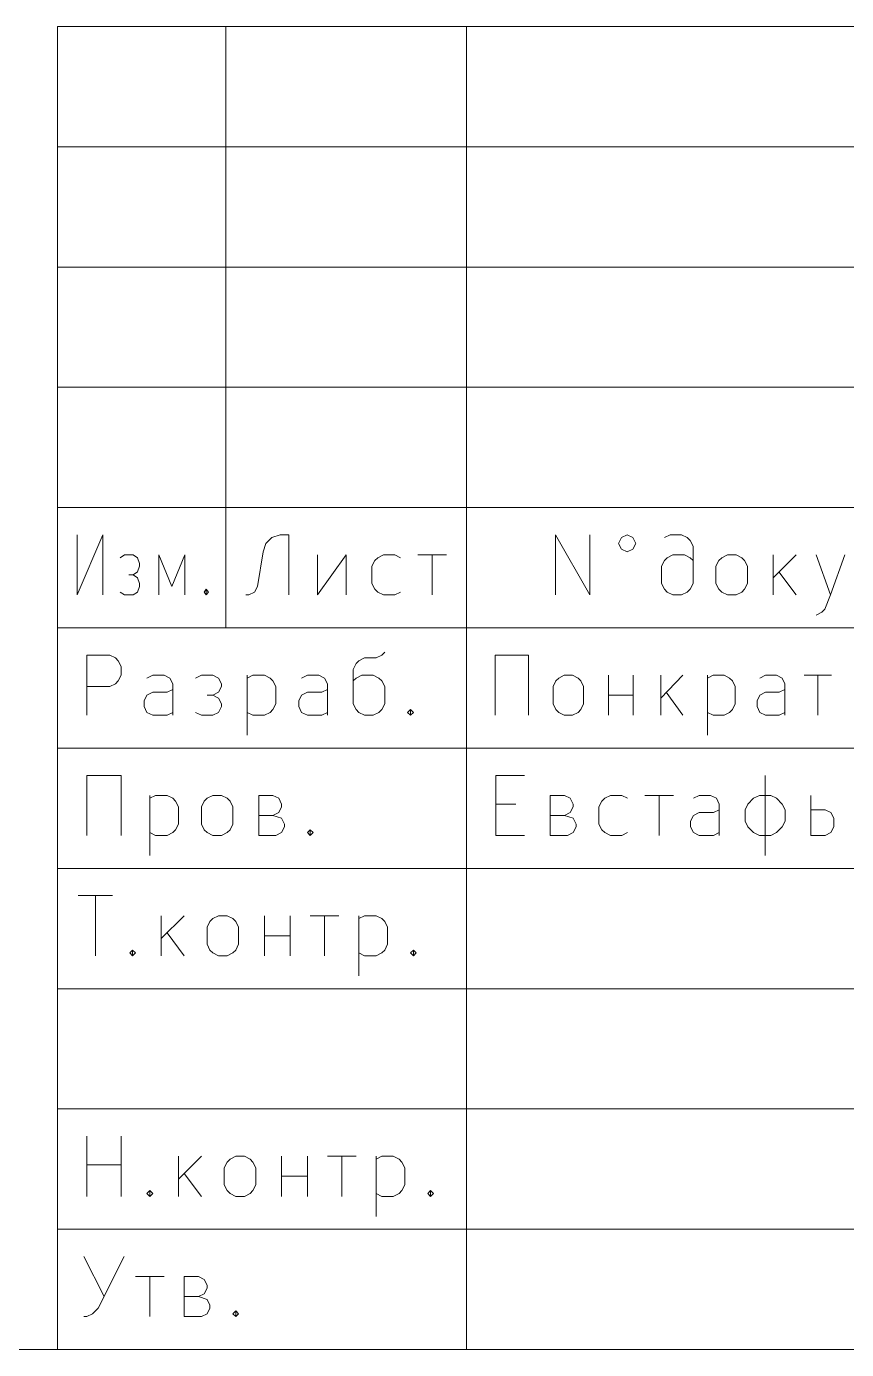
# Model space of a CAD drawing. Header units: millimetres. Extents: x -200 to 200, y -144 to 143.
# Drawn here: x 16.9 to 50.5, y -139.8 to -85.7 of the extents above; entities that cross this region are included whole.
import ezdxf

# ---------------------------------------------------------------- set-up
doc = ezdxf.new("R2010")
doc.units = ezdxf.units.MM
doc.header["$MEASUREMENT"] = 0
doc.layers.add('BLACK', color=7, linetype='Continuous')

msp = doc.modelspace()

# ---------------------------------------------------------------- linework, layer by layer
at = {"layer": 'BLACK', "lineweight": 9}
for points in [[(18.1724, -85.6918), (18.1724, -85.6918), (200.2692, -85.6918), (200.2692, -85.6918)], [(18.1724, -139.8277), (18.1724, -139.8277), (18.1724, -85.6918), (18.1724, -85.6918)], [(25.0626, -85.6918), (25.0626, -85.6918), (25.0626, -110.2984), (25.0626, -110.2984)], [(34.9056, -85.6918), (34.9056, -85.6918), (34.9056, -139.8277), (34.9056, -139.8277)], [(18.1724, -90.6133), (18.1724, -90.6133), (82.1517, -90.6133), (82.1517, -90.6133)], [(18.1724, -95.535), (18.1724, -95.535), (82.1517, -95.535), (82.1517, -95.535)], [(18.1724, -100.4565), (18.1724, -100.4565), (82.1517, -100.4565), (82.1517, -100.4565)], [(18.1724, -105.3781), (18.1724, -105.3781), (82.1517, -105.3781), (82.1517, -105.3781)], [(18.9743, -106.4906), (18.9743, -106.4906), (18.9743, -108.9509), (18.9743, -108.9509)], [(18.9743, -108.9509), (18.9743, -108.9509), (20.0317, -106.4906), (20.0317, -106.4906)], [(20.0317, -106.4906), (20.0317, -106.4906), (20.0317, -108.9509), (20.0317, -108.9509)], [(26.9372, -106.6081), (26.9372, -106.6081), (26.7029, -106.8431), (26.7029, -106.8431)], [(27.289, -106.4906), (27.289, -106.4906), (26.9372, -106.6081), (26.9372, -106.6081)], [(27.6405, -106.4906), (27.6405, -106.4906), (27.289, -106.4906), (27.289, -106.4906)], [(27.6405, -108.9509), (27.6405, -108.9509), (27.6405, -106.4906), (27.6405, -106.4906)], [(38.5499, -108.9509), (38.5499, -108.9509), (38.5499, -106.4906), (38.5499, -106.4906)], [(38.5499, -106.4906), (38.5499, -106.4906), (39.9561, -108.9509), (39.9561, -108.9509)], [(39.9561, -108.9509), (39.9561, -108.9509), (39.9561, -106.4906), (39.9561, -106.4906)], [(41.245, -106.6081), (41.245, -106.6081), (41.1277, -106.8431), (41.1277, -106.8431)], [(41.4793, -106.4906), (41.4793, -106.4906), (41.245, -106.6081), (41.245, -106.6081)], [(41.7136, -106.6081), (41.7136, -106.6081), (41.4793, -106.4906), (41.4793, -106.4906)], [(41.8316, -106.8431), (41.8316, -106.8431), (41.7136, -106.6081), (41.7136, -106.6081)], [(43.2366, -106.4906), (43.2366, -106.4906), (43.0016, -106.6081), (43.0016, -106.6081)], [(43.7067, -106.4906), (43.7067, -106.4906), (43.2366, -106.4906), (43.2366, -106.4906)], [(43.9392, -106.6081), (43.9392, -106.6081), (43.7067, -106.4906), (43.7067, -106.4906)], [(44.0567, -106.7256), (44.0567, -106.7256), (43.9392, -106.6081), (43.9392, -106.6081)], [(26.7029, -106.8431), (26.7029, -106.8431), (26.5856, -107.1932), (26.5856, -107.1932)], [(41.1277, -106.8431), (41.1277, -106.8431), (41.245, -107.0781), (41.245, -107.0781)], [(41.245, -107.0781), (41.245, -107.0781), (41.4793, -107.1932), (41.4793, -107.1932)], [(41.4793, -107.1932), (41.4793, -107.1932), (41.7136, -107.0781), (41.7136, -107.0781)], [(41.7136, -107.0781), (41.7136, -107.0781), (41.8316, -106.8431), (41.8316, -106.8431)], [(44.1742, -106.9606), (44.1742, -106.9606), (44.0567, -106.7256), (44.0567, -106.7256)], [(44.1742, -108.4833), (44.1742, -108.4833), (44.1742, -106.9606), (44.1742, -106.9606)], [(20.7362, -107.4282), (20.7362, -107.4282), (20.9125, -107.3107), (20.9125, -107.3107)], [(20.9125, -107.3107), (20.9125, -107.3107), (21.265, -107.3107), (21.265, -107.3107)], [(21.265, -107.3107), (21.265, -107.3107), (21.4411, -107.4282), (21.4411, -107.4282)], [(21.4411, -107.4282), (21.4411, -107.4282), (21.5292, -107.6632), (21.5292, -107.6632)], [(21.5292, -107.6632), (21.5292, -107.6632), (21.5292, -107.7807), (21.5292, -107.7807)], [(22.322, -108.9509), (22.322, -108.9509), (22.322, -107.3107), (22.322, -107.3107)], [(22.322, -107.3107), (22.322, -107.3107), (22.8507, -108.6008), (22.8507, -108.6008)], [(22.8507, -108.6008), (22.8507, -108.6008), (23.3793, -107.3107), (23.3793, -107.3107)], [(23.3793, -107.3107), (23.3793, -107.3107), (23.3793, -108.9509), (23.3793, -108.9509)], [(26.5856, -107.1932), (26.5856, -107.1932), (26.3514, -108.6008), (26.3514, -108.6008)], [(28.8122, -107.3107), (28.8122, -107.3107), (28.8122, -108.9509), (28.8122, -108.9509)], [(28.8122, -108.9509), (28.8122, -108.9509), (29.9841, -107.3107), (29.9841, -107.3107)], [(29.9841, -107.3107), (29.9841, -107.3107), (29.9841, -108.9509), (29.9841, -108.9509)], [(31.0386, -107.7807), (31.0386, -107.7807), (31.1557, -107.5457), (31.1557, -107.5457)], [(31.1557, -107.5457), (31.1557, -107.5457), (31.2729, -107.4282), (31.2729, -107.4282)], [(31.2729, -107.4282), (31.2729, -107.4282), (31.5075, -107.3107), (31.5075, -107.3107)], [(31.5075, -107.3107), (31.5075, -107.3107), (31.976, -107.3107), (31.976, -107.3107)], [(31.976, -107.3107), (31.976, -107.3107), (32.2105, -107.4282), (32.2105, -107.4282)], [(32.9134, -107.3107), (32.9134, -107.3107), (34.0853, -107.3107), (34.0853, -107.3107)], [(33.4993, -107.3107), (33.4993, -107.3107), (33.4993, -108.9509), (33.4993, -108.9509)], [(43.0016, -107.5457), (43.0016, -107.5457), (42.8866, -107.7807), (42.8866, -107.7807)], [(43.1191, -107.4282), (43.1191, -107.4282), (43.0016, -107.5457), (43.0016, -107.5457)], [(43.3541, -107.3107), (43.3541, -107.3107), (43.1191, -107.4282), (43.1191, -107.4282)], [(43.8217, -107.3107), (43.8217, -107.3107), (43.3541, -107.3107), (43.3541, -107.3107)], [(44.0567, -107.4282), (44.0567, -107.4282), (43.8217, -107.3107), (43.8217, -107.3107)], [(44.1742, -107.5457), (44.1742, -107.5457), (44.0567, -107.4282), (44.0567, -107.4282)], [(45.1118, -107.7807), (45.1118, -107.7807), (45.2293, -107.5457), (45.2293, -107.5457)], [(45.2293, -107.5457), (45.2293, -107.5457), (45.3469, -107.4282), (45.3469, -107.4282)], [(45.3469, -107.4282), (45.3469, -107.4282), (45.5819, -107.3107), (45.5819, -107.3107)], [(45.5819, -107.3107), (45.5819, -107.3107), (45.9319, -107.3107), (45.9319, -107.3107)], [(45.9319, -107.3107), (45.9319, -107.3107), (46.1669, -107.4282), (46.1669, -107.4282)], [(46.1669, -107.4282), (46.1669, -107.4282), (46.2845, -107.5457), (46.2845, -107.5457)], [(46.2845, -107.5457), (46.2845, -107.5457), (46.402, -107.7807), (46.402, -107.7807)], [(47.4544, -107.3107), (47.4544, -107.3107), (47.4544, -108.9509), (47.4544, -108.9509)], [(48.392, -107.3107), (48.392, -107.3107), (47.4544, -108.2483), (47.4544, -108.2483)], [(49.2121, -107.3107), (49.2121, -107.3107), (49.7997, -108.9509), (49.7997, -108.9509)], [(50.3847, -107.3107), (50.3847, -107.3107), (49.7997, -108.9509), (49.7997, -108.9509)], [(21.0888, -108.1308), (21.0888, -108.1308), (21.265, -108.1308), (21.265, -108.1308)], [(21.4411, -108.0133), (21.4411, -108.0133), (21.265, -108.1308), (21.265, -108.1308)], [(21.265, -108.1308), (21.265, -108.1308), (21.4411, -108.2483), (21.4411, -108.2483)], [(21.5292, -107.7807), (21.5292, -107.7807), (21.4411, -108.0133), (21.4411, -108.0133)], [(21.4411, -108.2483), (21.4411, -108.2483), (21.5292, -108.4833), (21.5292, -108.4833)], [(31.0386, -108.4833), (31.0386, -108.4833), (31.0386, -107.7807), (31.0386, -107.7807)], [(42.8866, -107.7807), (42.8866, -107.7807), (42.8866, -108.4833), (42.8866, -108.4833)], [(45.1118, -108.4833), (45.1118, -108.4833), (45.1118, -107.7807), (45.1118, -107.7807)], [(46.402, -107.7807), (46.402, -107.7807), (46.402, -108.4833), (46.402, -108.4833)], [(47.6894, -108.0133), (47.6894, -108.0133), (48.392, -108.9509), (48.392, -108.9509)], [(21.5292, -108.6008), (21.5292, -108.6008), (21.4411, -108.8358), (21.4411, -108.8358)], [(21.5292, -108.4833), (21.5292, -108.4833), (21.5292, -108.6008), (21.5292, -108.6008)], [(24.1723, -108.8358), (24.1723, -108.8358), (24.2602, -108.7183), (24.2602, -108.7183)], [(24.2602, -108.7183), (24.2602, -108.7183), (24.3481, -108.8358), (24.3481, -108.8358)], [(24.2602, -108.7183), (24.2602, -108.7183), (24.2602, -108.9509), (24.2602, -108.9509)], [(26.3514, -108.6008), (26.3514, -108.6008), (26.234, -108.8358), (26.234, -108.8358)], [(31.1557, -108.7183), (31.1557, -108.7183), (31.0386, -108.4833), (31.0386, -108.4833)], [(31.2729, -108.8358), (31.2729, -108.8358), (31.1557, -108.7183), (31.1557, -108.7183)], [(42.8866, -108.4833), (42.8866, -108.4833), (43.0016, -108.7183), (43.0016, -108.7183)], [(43.0016, -108.7183), (43.0016, -108.7183), (43.1191, -108.8358), (43.1191, -108.8358)], [(43.9392, -108.8358), (43.9392, -108.8358), (44.0567, -108.7183), (44.0567, -108.7183)], [(44.0567, -108.7183), (44.0567, -108.7183), (44.1742, -108.4833), (44.1742, -108.4833)], [(45.2293, -108.7183), (45.2293, -108.7183), (45.1118, -108.4833), (45.1118, -108.4833)], [(45.3469, -108.8358), (45.3469, -108.8358), (45.2293, -108.7183), (45.2293, -108.7183)], [(46.2845, -108.7183), (46.2845, -108.7183), (46.1669, -108.8358), (46.1669, -108.8358)], [(46.402, -108.4833), (46.402, -108.4833), (46.2845, -108.7183), (46.2845, -108.7183)], [(20.9125, -108.9509), (20.9125, -108.9509), (20.7362, -108.8358), (20.7362, -108.8358)], [(21.265, -108.9509), (21.265, -108.9509), (20.9125, -108.9509), (20.9125, -108.9509)], [(21.4411, -108.8358), (21.4411, -108.8358), (21.265, -108.9509), (21.265, -108.9509)], [(24.2602, -108.9509), (24.2602, -108.9509), (24.1723, -108.8358), (24.1723, -108.8358)], [(24.3481, -108.8358), (24.3481, -108.8358), (24.2602, -108.9509), (24.2602, -108.9509)], [(25.9998, -108.9509), (25.9998, -108.9509), (25.8827, -108.9509), (25.8827, -108.9509)], [(26.234, -108.8358), (26.234, -108.8358), (25.9998, -108.9509), (25.9998, -108.9509)], [(31.5075, -108.9509), (31.5075, -108.9509), (31.2729, -108.8358), (31.2729, -108.8358)], [(31.976, -108.9509), (31.976, -108.9509), (31.5075, -108.9509), (31.5075, -108.9509)], [(32.2105, -108.8358), (32.2105, -108.8358), (31.976, -108.9509), (31.976, -108.9509)], [(43.1191, -108.8358), (43.1191, -108.8358), (43.3541, -108.9509), (43.3541, -108.9509)], [(43.3541, -108.9509), (43.3541, -108.9509), (43.7067, -108.9509), (43.7067, -108.9509)], [(43.7067, -108.9509), (43.7067, -108.9509), (43.9392, -108.8358), (43.9392, -108.8358)], [(45.5819, -108.9509), (45.5819, -108.9509), (45.3469, -108.8358), (45.3469, -108.8358)], [(45.9319, -108.9509), (45.9319, -108.9509), (45.5819, -108.9509), (45.5819, -108.9509)], [(46.1669, -108.8358), (46.1669, -108.8358), (45.9319, -108.9509), (45.9319, -108.9509)], [(49.7997, -108.9509), (49.7997, -108.9509), (49.5646, -109.5382), (49.5646, -109.5382)], [(49.4471, -109.6557), (49.4471, -109.6557), (49.2121, -109.7733), (49.2121, -109.7733)], [(49.5646, -109.5382), (49.5646, -109.5382), (49.4471, -109.6557), (49.4471, -109.6557)], [(18.1724, -110.2984), (18.1724, -110.2984), (82.1517, -110.2984), (82.1517, -110.2984)], [(19.3732, -113.8735), (19.3732, -113.8735), (19.3732, -111.4134), (19.3732, -111.4134)], [(19.3732, -111.4134), (19.3732, -111.4134), (20.3108, -111.4134), (20.3108, -111.4134)], [(20.3108, -111.4134), (20.3108, -111.4134), (20.5451, -111.531), (20.5451, -111.531)], [(31.443, -111.4134), (31.443, -111.4134), (31.2084, -111.531), (31.2084, -111.531)], [(31.56, -111.2959), (31.56, -111.2959), (31.443, -111.4134), (31.443, -111.4134)], [(36.0847, -113.8735), (36.0847, -113.8735), (36.0847, -111.4134), (36.0847, -111.4134)], [(36.0847, -111.4134), (36.0847, -111.4134), (37.438, -111.4134), (37.438, -111.4134)], [(37.438, -111.4134), (37.438, -111.4134), (37.438, -113.8735), (37.438, -113.8735)], [(20.5451, -111.531), (20.5451, -111.531), (20.6622, -111.646), (20.6622, -111.646)], [(20.6622, -111.646), (20.6622, -111.646), (20.7795, -111.881), (20.7795, -111.881)], [(20.7795, -111.881), (20.7795, -111.881), (20.7795, -112.2335), (20.7795, -112.2335)], [(30.3883, -111.7635), (30.3883, -111.7635), (30.2712, -111.9985), (30.2712, -111.9985)], [(30.2712, -111.9985), (30.2712, -111.9985), (30.2712, -113.4035), (30.2712, -113.4035)], [(30.5054, -111.646), (30.5054, -111.646), (30.3883, -111.7635), (30.3883, -111.7635)], [(30.7397, -111.531), (30.7397, -111.531), (30.5054, -111.646), (30.5054, -111.646)], [(31.2084, -111.531), (31.2084, -111.531), (30.7397, -111.531), (30.7397, -111.531)], [(20.5451, -112.5836), (20.5451, -112.5836), (20.3108, -112.7011), (20.3108, -112.7011)], [(20.6622, -112.4686), (20.6622, -112.4686), (20.5451, -112.5836), (20.5451, -112.5836)], [(20.7795, -112.2335), (20.7795, -112.2335), (20.6622, -112.4686), (20.6622, -112.4686)], [(22.0683, -112.2335), (22.0683, -112.2335), (21.8341, -112.351), (21.8341, -112.351)], [(22.537, -112.2335), (22.537, -112.2335), (22.0683, -112.2335), (22.0683, -112.2335)], [(22.7717, -112.351), (22.7717, -112.351), (22.537, -112.2335), (22.537, -112.2335)], [(22.8886, -112.5836), (22.8886, -112.5836), (22.7717, -112.351), (22.7717, -112.351)], [(22.8886, -113.8735), (22.8886, -113.8735), (22.8886, -112.5836), (22.8886, -112.5836)], [(23.8262, -112.351), (23.8262, -112.351), (24.0605, -112.2335), (24.0605, -112.2335)], [(24.0605, -112.2335), (24.0605, -112.2335), (24.5292, -112.2335), (24.5292, -112.2335)], [(24.5292, -112.2335), (24.5292, -112.2335), (24.7634, -112.351), (24.7634, -112.351)], [(24.7634, -112.351), (24.7634, -112.351), (24.8808, -112.5836), (24.8808, -112.5836)], [(24.8808, -112.5836), (24.8808, -112.5836), (24.8808, -112.7011), (24.8808, -112.7011)], [(25.9353, -112.2335), (25.9353, -112.2335), (25.9353, -114.6936), (25.9353, -114.6936)], [(25.9353, -112.351), (25.9353, -112.351), (26.1699, -112.2335), (26.1699, -112.2335)], [(26.1699, -112.2335), (26.1699, -112.2335), (26.6385, -112.2335), (26.6385, -112.2335)], [(26.6385, -112.2335), (26.6385, -112.2335), (26.8729, -112.351), (26.8729, -112.351)], [(26.8729, -112.351), (26.8729, -112.351), (26.9898, -112.4686), (26.9898, -112.4686)], [(26.9898, -112.4686), (26.9898, -112.4686), (27.1072, -112.7011), (27.1072, -112.7011)], [(28.3962, -112.2335), (28.3962, -112.2335), (28.1617, -112.351), (28.1617, -112.351)], [(28.8649, -112.2335), (28.8649, -112.2335), (28.3962, -112.2335), (28.3962, -112.2335)], [(29.0993, -112.351), (29.0993, -112.351), (28.8649, -112.2335), (28.8649, -112.2335)], [(29.2166, -112.5836), (29.2166, -112.5836), (29.0993, -112.351), (29.0993, -112.351)], [(29.2166, -113.8735), (29.2166, -113.8735), (29.2166, -112.5836), (29.2166, -112.5836)], [(30.3883, -112.351), (30.3883, -112.351), (30.2712, -112.4686), (30.2712, -112.4686)], [(30.6226, -112.2335), (30.6226, -112.2335), (30.3883, -112.351), (30.3883, -112.351)], [(31.0915, -112.2335), (31.0915, -112.2335), (30.6226, -112.2335), (30.6226, -112.2335)], [(31.3257, -112.351), (31.3257, -112.351), (31.0915, -112.2335), (31.0915, -112.2335)], [(31.443, -112.4686), (31.443, -112.4686), (31.3257, -112.351), (31.3257, -112.351)], [(31.56, -112.7011), (31.56, -112.7011), (31.443, -112.4686), (31.443, -112.4686)], [(38.4532, -112.7011), (38.4532, -112.7011), (38.5662, -112.4686), (38.5662, -112.4686)], [(38.5662, -112.4686), (38.5662, -112.4686), (38.6789, -112.351), (38.6789, -112.351)], [(38.6789, -112.351), (38.6789, -112.351), (38.9044, -112.2335), (38.9044, -112.2335)], [(38.9044, -112.2335), (38.9044, -112.2335), (39.2426, -112.2335), (39.2426, -112.2335)], [(39.2426, -112.2335), (39.2426, -112.2335), (39.4685, -112.351), (39.4685, -112.351)], [(39.4685, -112.351), (39.4685, -112.351), (39.581, -112.4686), (39.581, -112.4686)], [(39.581, -112.4686), (39.581, -112.4686), (39.6939, -112.7011), (39.6939, -112.7011)], [(40.709, -112.2335), (40.709, -112.2335), (40.709, -113.8735), (40.709, -113.8735)], [(41.7241, -112.2335), (41.7241, -112.2335), (41.7241, -113.8735), (41.7241, -113.8735)], [(42.8517, -112.2335), (42.8517, -112.2335), (42.8517, -113.8735), (42.8517, -113.8735)], [(43.7542, -112.2335), (43.7542, -112.2335), (42.8517, -113.1711), (42.8517, -113.1711)], [(44.7692, -112.2335), (44.7692, -112.2335), (44.7692, -114.6936), (44.7692, -114.6936)], [(44.7692, -112.351), (44.7692, -112.351), (44.9943, -112.2335), (44.9943, -112.2335)], [(44.9943, -112.2335), (44.9943, -112.2335), (45.4468, -112.2335), (45.4468, -112.2335)], [(45.4468, -112.2335), (45.4468, -112.2335), (45.6719, -112.351), (45.6719, -112.351)], [(45.6719, -112.351), (45.6719, -112.351), (45.7843, -112.4686), (45.7843, -112.4686)], [(45.7843, -112.4686), (45.7843, -112.4686), (45.8968, -112.7011), (45.8968, -112.7011)], [(47.137, -112.2335), (47.137, -112.2335), (46.9119, -112.351), (46.9119, -112.351)], [(47.5895, -112.2335), (47.5895, -112.2335), (47.137, -112.2335), (47.137, -112.2335)], [(47.8146, -112.351), (47.8146, -112.351), (47.5895, -112.2335), (47.5895, -112.2335)], [(47.9269, -112.5836), (47.9269, -112.5836), (47.8146, -112.351), (47.8146, -112.351)], [(47.9269, -113.8735), (47.9269, -113.8735), (47.9269, -112.5836), (47.9269, -112.5836)], [(48.7171, -112.2335), (48.7171, -112.2335), (49.8447, -112.2335), (49.8447, -112.2335)], [(49.2821, -112.2335), (49.2821, -112.2335), (49.2821, -113.8735), (49.2821, -113.8735)], [(20.3108, -112.7011), (20.3108, -112.7011), (19.3732, -112.7011), (19.3732, -112.7011)], [(21.7168, -113.2887), (21.7168, -113.2887), (21.8341, -113.0536), (21.8341, -113.0536)], [(21.8341, -113.0536), (21.8341, -113.0536), (22.0683, -112.9361), (22.0683, -112.9361)], [(22.0683, -112.9361), (22.0683, -112.9361), (22.6544, -112.9361), (22.6544, -112.9361)], [(22.6544, -112.9361), (22.6544, -112.9361), (22.8886, -112.8186), (22.8886, -112.8186)], [(24.2947, -113.0536), (24.2947, -113.0536), (24.5292, -113.0536), (24.5292, -113.0536)], [(24.7634, -112.9361), (24.7634, -112.9361), (24.5292, -113.0536), (24.5292, -113.0536)], [(24.5292, -113.0536), (24.5292, -113.0536), (24.7634, -113.1711), (24.7634, -113.1711)], [(24.8808, -112.7011), (24.8808, -112.7011), (24.7634, -112.9361), (24.7634, -112.9361)], [(27.1072, -112.7011), (27.1072, -112.7011), (27.1072, -113.4035), (27.1072, -113.4035)], [(28.0448, -113.2887), (28.0448, -113.2887), (28.1617, -113.0536), (28.1617, -113.0536)], [(28.1617, -113.0536), (28.1617, -113.0536), (28.3962, -112.9361), (28.3962, -112.9361)], [(28.3962, -112.9361), (28.3962, -112.9361), (28.982, -112.9361), (28.982, -112.9361)], [(28.982, -112.9361), (28.982, -112.9361), (29.2166, -112.8186), (29.2166, -112.8186)], [(31.56, -113.4035), (31.56, -113.4035), (31.56, -112.7011), (31.56, -112.7011)], [(38.4532, -113.4035), (38.4532, -113.4035), (38.4532, -112.7011), (38.4532, -112.7011)], [(39.6939, -112.7011), (39.6939, -112.7011), (39.6939, -113.4035), (39.6939, -113.4035)], [(40.709, -113.0536), (40.709, -113.0536), (41.7241, -113.0536), (41.7241, -113.0536)], [(43.0768, -112.9361), (43.0768, -112.9361), (43.7542, -113.8735), (43.7542, -113.8735)], [(45.8968, -112.7011), (45.8968, -112.7011), (45.8968, -113.4035), (45.8968, -113.4035)], [(46.7993, -113.2887), (46.7993, -113.2887), (46.9119, -113.0536), (46.9119, -113.0536)], [(46.9119, -113.0536), (46.9119, -113.0536), (47.137, -112.9361), (47.137, -112.9361)], [(47.137, -112.9361), (47.137, -112.9361), (47.702, -112.9361), (47.702, -112.9361)], [(47.702, -112.9361), (47.702, -112.9361), (47.9269, -112.8186), (47.9269, -112.8186)], [(21.7168, -113.521), (21.7168, -113.521), (21.7168, -113.2887), (21.7168, -113.2887)], [(21.8341, -113.756), (21.8341, -113.756), (21.7168, -113.521), (21.7168, -113.521)], [(24.7634, -113.1711), (24.7634, -113.1711), (24.8808, -113.4035), (24.8808, -113.4035)], [(24.8808, -113.521), (24.8808, -113.521), (24.7634, -113.756), (24.7634, -113.756)], [(24.8808, -113.4035), (24.8808, -113.4035), (24.8808, -113.521), (24.8808, -113.521)], [(26.9898, -113.6385), (26.9898, -113.6385), (26.8729, -113.756), (26.8729, -113.756)], [(27.1072, -113.4035), (27.1072, -113.4035), (26.9898, -113.6385), (26.9898, -113.6385)], [(28.0448, -113.521), (28.0448, -113.521), (28.0448, -113.2887), (28.0448, -113.2887)], [(28.1617, -113.756), (28.1617, -113.756), (28.0448, -113.521), (28.0448, -113.521)], [(30.2712, -113.4035), (30.2712, -113.4035), (30.3883, -113.6385), (30.3883, -113.6385)], [(30.3883, -113.6385), (30.3883, -113.6385), (30.5054, -113.756), (30.5054, -113.756)], [(31.3257, -113.756), (31.3257, -113.756), (31.443, -113.6385), (31.443, -113.6385)], [(31.443, -113.6385), (31.443, -113.6385), (31.56, -113.4035), (31.56, -113.4035)], [(32.4976, -113.756), (32.4976, -113.756), (32.6147, -113.6385), (32.6147, -113.6385)], [(32.6147, -113.6385), (32.6147, -113.6385), (32.7318, -113.756), (32.7318, -113.756)], [(32.6147, -113.6385), (32.6147, -113.6385), (32.6147, -113.8735), (32.6147, -113.8735)], [(38.5662, -113.6385), (38.5662, -113.6385), (38.4532, -113.4035), (38.4532, -113.4035)], [(38.6789, -113.756), (38.6789, -113.756), (38.5662, -113.6385), (38.5662, -113.6385)], [(39.581, -113.6385), (39.581, -113.6385), (39.4685, -113.756), (39.4685, -113.756)], [(39.6939, -113.4035), (39.6939, -113.4035), (39.581, -113.6385), (39.581, -113.6385)], [(45.7843, -113.6385), (45.7843, -113.6385), (45.6719, -113.756), (45.6719, -113.756)], [(45.8968, -113.4035), (45.8968, -113.4035), (45.7843, -113.6385), (45.7843, -113.6385)], [(46.7993, -113.521), (46.7993, -113.521), (46.7993, -113.2887), (46.7993, -113.2887)], [(46.9119, -113.756), (46.9119, -113.756), (46.7993, -113.521), (46.7993, -113.521)], [(22.0683, -113.8735), (22.0683, -113.8735), (21.8341, -113.756), (21.8341, -113.756)], [(22.6544, -113.8735), (22.6544, -113.8735), (22.0683, -113.8735), (22.0683, -113.8735)], [(22.8886, -113.756), (22.8886, -113.756), (22.6544, -113.8735), (22.6544, -113.8735)], [(24.0605, -113.8735), (24.0605, -113.8735), (23.8262, -113.756), (23.8262, -113.756)], [(24.5292, -113.8735), (24.5292, -113.8735), (24.0605, -113.8735), (24.0605, -113.8735)], [(24.7634, -113.756), (24.7634, -113.756), (24.5292, -113.8735), (24.5292, -113.8735)], [(26.1699, -113.8735), (26.1699, -113.8735), (25.9353, -113.756), (25.9353, -113.756)], [(26.6385, -113.8735), (26.6385, -113.8735), (26.1699, -113.8735), (26.1699, -113.8735)], [(26.8729, -113.756), (26.8729, -113.756), (26.6385, -113.8735), (26.6385, -113.8735)], [(28.3962, -113.8735), (28.3962, -113.8735), (28.1617, -113.756), (28.1617, -113.756)], [(28.982, -113.8735), (28.982, -113.8735), (28.3962, -113.8735), (28.3962, -113.8735)], [(29.2166, -113.756), (29.2166, -113.756), (28.982, -113.8735), (28.982, -113.8735)], [(30.5054, -113.756), (30.5054, -113.756), (30.7397, -113.8735), (30.7397, -113.8735)], [(30.7397, -113.8735), (30.7397, -113.8735), (31.0915, -113.8735), (31.0915, -113.8735)], [(31.0915, -113.8735), (31.0915, -113.8735), (31.3257, -113.756), (31.3257, -113.756)], [(32.6147, -113.8735), (32.6147, -113.8735), (32.4976, -113.756), (32.4976, -113.756)], [(32.7318, -113.756), (32.7318, -113.756), (32.6147, -113.8735), (32.6147, -113.8735)], [(38.9044, -113.8735), (38.9044, -113.8735), (38.6789, -113.756), (38.6789, -113.756)], [(39.2426, -113.8735), (39.2426, -113.8735), (38.9044, -113.8735), (38.9044, -113.8735)], [(39.4685, -113.756), (39.4685, -113.756), (39.2426, -113.8735), (39.2426, -113.8735)], [(44.9943, -113.8735), (44.9943, -113.8735), (44.7692, -113.756), (44.7692, -113.756)], [(45.4468, -113.8735), (45.4468, -113.8735), (44.9943, -113.8735), (44.9943, -113.8735)], [(45.6719, -113.756), (45.6719, -113.756), (45.4468, -113.8735), (45.4468, -113.8735)], [(47.137, -113.8735), (47.137, -113.8735), (46.9119, -113.756), (46.9119, -113.756)], [(47.702, -113.8735), (47.702, -113.8735), (47.137, -113.8735), (47.137, -113.8735)], [(47.9269, -113.756), (47.9269, -113.756), (47.702, -113.8735), (47.702, -113.8735)], [(18.1724, -115.2213), (18.1724, -115.2213), (82.1517, -115.2213), (82.1517, -115.2213)], [(19.3732, -118.7939), (19.3732, -118.7939), (19.3732, -116.3338), (19.3732, -116.3338)], [(19.3732, -116.3338), (19.3732, -116.3338), (20.7795, -116.3338), (20.7795, -116.3338)], [(20.7795, -116.3338), (20.7795, -116.3338), (20.7795, -118.7939), (20.7795, -118.7939)], [(36.1068, -118.7939), (36.1068, -118.7939), (36.1068, -116.3338), (36.1068, -116.3338)], [(36.1068, -116.3338), (36.1068, -116.3338), (37.2785, -116.3338), (37.2785, -116.3338)], [(47.1219, -116.3338), (47.1219, -116.3338), (47.1219, -119.6165), (47.1219, -119.6165)], [(21.951, -117.1539), (21.951, -117.1539), (21.951, -119.6165), (21.951, -119.6165)], [(21.951, -117.2712), (21.951, -117.2712), (22.1856, -117.1539), (22.1856, -117.1539)], [(22.1856, -117.1539), (22.1856, -117.1539), (22.6544, -117.1539), (22.6544, -117.1539)], [(22.6544, -117.1539), (22.6544, -117.1539), (22.8886, -117.2712), (22.8886, -117.2712)], [(22.8886, -117.2712), (22.8886, -117.2712), (23.0059, -117.3887), (23.0059, -117.3887)], [(23.0059, -117.3887), (23.0059, -117.3887), (23.1229, -117.6238), (23.1229, -117.6238)], [(24.0605, -117.6238), (24.0605, -117.6238), (24.1778, -117.3887), (24.1778, -117.3887)], [(24.1778, -117.3887), (24.1778, -117.3887), (24.2947, -117.2712), (24.2947, -117.2712)], [(24.2947, -117.2712), (24.2947, -117.2712), (24.5292, -117.1539), (24.5292, -117.1539)], [(24.5292, -117.1539), (24.5292, -117.1539), (24.8808, -117.1539), (24.8808, -117.1539)], [(24.8808, -117.1539), (24.8808, -117.1539), (25.115, -117.2712), (25.115, -117.2712)], [(25.115, -117.2712), (25.115, -117.2712), (25.2323, -117.3887), (25.2323, -117.3887)], [(25.2323, -117.3887), (25.2323, -117.3887), (25.3495, -117.6238), (25.3495, -117.6238)], [(26.4042, -118.7939), (26.4042, -118.7939), (26.4042, -117.1539), (26.4042, -117.1539)], [(26.4042, -117.1539), (26.4042, -117.1539), (26.9898, -117.1539), (26.9898, -117.1539)], [(26.9898, -117.1539), (26.9898, -117.1539), (27.2245, -117.2712), (27.2245, -117.2712)], [(27.2245, -117.2712), (27.2245, -117.2712), (27.3414, -117.5063), (27.3414, -117.5063)], [(38.333, -118.7939), (38.333, -118.7939), (38.333, -117.1539), (38.333, -117.1539)], [(38.333, -117.1539), (38.333, -117.1539), (38.9189, -117.1539), (38.9189, -117.1539)], [(38.9189, -117.1539), (38.9189, -117.1539), (39.1531, -117.2712), (39.1531, -117.2712)], [(39.1531, -117.2712), (39.1531, -117.2712), (39.2705, -117.5063), (39.2705, -117.5063)], [(40.325, -117.6238), (40.325, -117.6238), (40.4423, -117.3887), (40.4423, -117.3887)], [(40.4423, -117.3887), (40.4423, -117.3887), (40.5594, -117.2712), (40.5594, -117.2712)], [(40.5594, -117.2712), (40.5594, -117.2712), (40.7937, -117.1539), (40.7937, -117.1539)], [(40.7937, -117.1539), (40.7937, -117.1539), (41.2626, -117.1539), (41.2626, -117.1539)], [(41.2626, -117.1539), (41.2626, -117.1539), (41.4969, -117.2712), (41.4969, -117.2712)], [(42.1991, -117.1539), (42.1991, -117.1539), (43.3717, -117.1539), (43.3717, -117.1539)], [(42.7866, -117.1539), (42.7866, -117.1539), (42.7866, -118.7939), (42.7866, -118.7939)], [(44.4268, -117.1539), (44.4268, -117.1539), (44.1918, -117.2712), (44.1918, -117.2712)], [(44.8944, -117.1539), (44.8944, -117.1539), (44.4268, -117.1539), (44.4268, -117.1539)], [(45.1294, -117.2712), (45.1294, -117.2712), (44.8944, -117.1539), (44.8944, -117.1539)], [(45.2469, -117.5063), (45.2469, -117.5063), (45.1294, -117.2712), (45.1294, -117.2712)], [(46.4193, -117.5063), (46.4193, -117.5063), (46.6519, -117.2712), (46.6519, -117.2712)], [(46.6519, -117.2712), (46.6519, -117.2712), (46.8869, -117.1539), (46.8869, -117.1539)], [(46.8869, -117.1539), (46.8869, -117.1539), (47.3569, -117.1539), (47.3569, -117.1539)], [(47.3569, -117.1539), (47.3569, -117.1539), (47.5895, -117.2712), (47.5895, -117.2712)], [(47.5895, -117.2712), (47.5895, -117.2712), (47.8245, -117.5063), (47.8245, -117.5063)], [(48.9971, -117.1539), (48.9971, -117.1539), (48.9971, -118.7939), (48.9971, -118.7939)], [(23.1229, -117.6238), (23.1229, -117.6238), (23.1229, -118.3263), (23.1229, -118.3263)], [(24.0605, -118.3263), (24.0605, -118.3263), (24.0605, -117.6238), (24.0605, -117.6238)], [(25.3495, -117.6238), (25.3495, -117.6238), (25.3495, -118.3263), (25.3495, -118.3263)], [(26.9898, -117.9738), (26.9898, -117.9738), (26.4042, -117.9738), (26.4042, -117.9738)], [(27.2245, -117.8588), (27.2245, -117.8588), (26.9898, -117.9738), (26.9898, -117.9738)], [(26.9898, -117.9738), (26.9898, -117.9738), (27.3414, -118.0913), (27.3414, -118.0913)], [(27.3414, -117.6238), (27.3414, -117.6238), (27.2245, -117.8588), (27.2245, -117.8588)], [(27.3414, -117.5063), (27.3414, -117.5063), (27.3414, -117.6238), (27.3414, -117.6238)], [(36.1068, -117.5063), (36.1068, -117.5063), (36.9267, -117.5063), (36.9267, -117.5063)], [(38.9189, -117.9738), (38.9189, -117.9738), (38.333, -117.9738), (38.333, -117.9738)], [(39.1531, -117.8588), (39.1531, -117.8588), (38.9189, -117.9738), (38.9189, -117.9738)], [(38.9189, -117.9738), (38.9189, -117.9738), (39.2705, -118.0913), (39.2705, -118.0913)], [(39.2705, -117.6238), (39.2705, -117.6238), (39.1531, -117.8588), (39.1531, -117.8588)], [(39.2705, -117.5063), (39.2705, -117.5063), (39.2705, -117.6238), (39.2705, -117.6238)], [(40.325, -118.3263), (40.325, -118.3263), (40.325, -117.6238), (40.325, -117.6238)], [(44.0743, -118.2088), (44.0743, -118.2088), (44.1918, -117.9738), (44.1918, -117.9738)], [(44.1918, -117.9738), (44.1918, -117.9738), (44.4268, -117.8588), (44.4268, -117.8588)], [(44.4268, -117.8588), (44.4268, -117.8588), (45.0119, -117.8588), (45.0119, -117.8588)], [(45.0119, -117.8588), (45.0119, -117.8588), (45.2469, -117.7413), (45.2469, -117.7413)], [(45.2469, -118.7939), (45.2469, -118.7939), (45.2469, -117.5063), (45.2469, -117.5063)], [(46.3018, -117.7413), (46.3018, -117.7413), (46.4193, -117.5063), (46.4193, -117.5063)], [(46.3018, -118.2088), (46.3018, -118.2088), (46.3018, -117.7413), (46.3018, -117.7413)], [(47.8245, -117.5063), (47.8245, -117.5063), (47.942, -117.7413), (47.942, -117.7413)], [(47.942, -117.7413), (47.942, -117.7413), (47.942, -118.2088), (47.942, -118.2088)], [(49.582, -117.7413), (49.582, -117.7413), (48.9971, -117.7413), (48.9971, -117.7413)], [(49.817, -117.8588), (49.817, -117.8588), (49.582, -117.7413), (49.582, -117.7413)], [(49.9345, -118.0913), (49.9345, -118.0913), (49.817, -117.8588), (49.817, -117.8588)], [(23.1229, -118.3263), (23.1229, -118.3263), (23.0059, -118.5614), (23.0059, -118.5614)], [(24.1778, -118.5614), (24.1778, -118.5614), (24.0605, -118.3263), (24.0605, -118.3263)], [(25.3495, -118.3263), (25.3495, -118.3263), (25.2323, -118.5614), (25.2323, -118.5614)], [(27.3414, -118.0913), (27.3414, -118.0913), (27.4587, -118.3263), (27.4587, -118.3263)], [(27.4587, -118.4439), (27.4587, -118.4439), (27.3414, -118.6789), (27.3414, -118.6789)], [(27.4587, -118.3263), (27.4587, -118.3263), (27.4587, -118.4439), (27.4587, -118.4439)], [(39.2705, -118.0913), (39.2705, -118.0913), (39.3878, -118.3263), (39.3878, -118.3263)], [(39.3878, -118.4439), (39.3878, -118.4439), (39.2705, -118.6789), (39.2705, -118.6789)], [(39.3878, -118.3263), (39.3878, -118.3263), (39.3878, -118.4439), (39.3878, -118.4439)], [(40.4423, -118.5614), (40.4423, -118.5614), (40.325, -118.3263), (40.325, -118.3263)], [(44.0743, -118.4439), (44.0743, -118.4439), (44.0743, -118.2088), (44.0743, -118.2088)], [(44.1918, -118.6789), (44.1918, -118.6789), (44.0743, -118.4439), (44.0743, -118.4439)], [(46.4193, -118.4439), (46.4193, -118.4439), (46.3018, -118.2088), (46.3018, -118.2088)], [(46.6519, -118.6789), (46.6519, -118.6789), (46.4193, -118.4439), (46.4193, -118.4439)], [(47.8245, -118.4439), (47.8245, -118.4439), (47.5895, -118.6789), (47.5895, -118.6789)], [(47.942, -118.2088), (47.942, -118.2088), (47.8245, -118.4439), (47.8245, -118.4439)], [(49.817, -118.6789), (49.817, -118.6789), (49.9345, -118.4439), (49.9345, -118.4439)], [(49.9345, -118.4439), (49.9345, -118.4439), (49.9345, -118.0913), (49.9345, -118.0913)], [(22.1856, -118.7939), (22.1856, -118.7939), (21.951, -118.6789), (21.951, -118.6789)], [(22.6544, -118.7939), (22.6544, -118.7939), (22.1856, -118.7939), (22.1856, -118.7939)], [(22.8886, -118.6789), (22.8886, -118.6789), (22.6544, -118.7939), (22.6544, -118.7939)], [(23.0059, -118.5614), (23.0059, -118.5614), (22.8886, -118.6789), (22.8886, -118.6789)], [(24.2947, -118.6789), (24.2947, -118.6789), (24.1778, -118.5614), (24.1778, -118.5614)], [(24.5292, -118.7939), (24.5292, -118.7939), (24.2947, -118.6789), (24.2947, -118.6789)], [(24.8808, -118.7939), (24.8808, -118.7939), (24.5292, -118.7939), (24.5292, -118.7939)], [(25.115, -118.6789), (25.115, -118.6789), (24.8808, -118.7939), (24.8808, -118.7939)], [(25.2323, -118.5614), (25.2323, -118.5614), (25.115, -118.6789), (25.115, -118.6789)], [(27.1072, -118.7939), (27.1072, -118.7939), (26.4042, -118.7939), (26.4042, -118.7939)], [(27.3414, -118.6789), (27.3414, -118.6789), (27.1072, -118.7939), (27.1072, -118.7939)], [(28.3962, -118.6789), (28.3962, -118.6789), (28.5133, -118.5614), (28.5133, -118.5614)], [(28.5133, -118.7939), (28.5133, -118.7939), (28.3962, -118.6789), (28.3962, -118.6789)], [(28.5133, -118.5614), (28.5133, -118.5614), (28.6306, -118.6789), (28.6306, -118.6789)], [(28.5133, -118.5614), (28.5133, -118.5614), (28.5133, -118.7939), (28.5133, -118.7939)], [(28.6306, -118.6789), (28.6306, -118.6789), (28.5133, -118.7939), (28.5133, -118.7939)], [(37.2785, -118.7939), (37.2785, -118.7939), (36.1068, -118.7939), (36.1068, -118.7939)], [(39.0362, -118.7939), (39.0362, -118.7939), (38.333, -118.7939), (38.333, -118.7939)], [(39.2705, -118.6789), (39.2705, -118.6789), (39.0362, -118.7939), (39.0362, -118.7939)], [(40.5594, -118.6789), (40.5594, -118.6789), (40.4423, -118.5614), (40.4423, -118.5614)], [(40.7937, -118.7939), (40.7937, -118.7939), (40.5594, -118.6789), (40.5594, -118.6789)], [(41.2626, -118.7939), (41.2626, -118.7939), (40.7937, -118.7939), (40.7937, -118.7939)], [(41.4969, -118.6789), (41.4969, -118.6789), (41.2626, -118.7939), (41.2626, -118.7939)], [(44.4268, -118.7939), (44.4268, -118.7939), (44.1918, -118.6789), (44.1918, -118.6789)], [(45.0119, -118.7939), (45.0119, -118.7939), (44.4268, -118.7939), (44.4268, -118.7939)], [(45.2469, -118.6789), (45.2469, -118.6789), (45.0119, -118.7939), (45.0119, -118.7939)], [(46.8869, -118.7939), (46.8869, -118.7939), (46.6519, -118.6789), (46.6519, -118.6789)], [(47.3569, -118.7939), (47.3569, -118.7939), (46.8869, -118.7939), (46.8869, -118.7939)], [(47.5895, -118.6789), (47.5895, -118.6789), (47.3569, -118.7939), (47.3569, -118.7939)], [(48.9971, -118.7939), (48.9971, -118.7939), (49.582, -118.7939), (49.582, -118.7939)], [(49.582, -118.7939), (49.582, -118.7939), (49.817, -118.6789), (49.817, -118.6789)], [(18.1724, -120.1415), (18.1724, -120.1415), (82.1517, -120.1415), (82.1517, -120.1415)], [(19.0216, -121.2567), (19.0216, -121.2567), (20.428, -121.2567), (20.428, -121.2567)], [(19.7246, -123.7168), (19.7246, -123.7168), (19.7246, -121.2567), (19.7246, -121.2567)], [(22.4199, -122.0766), (22.4199, -122.0766), (22.4199, -123.7168), (22.4199, -123.7168)], [(23.3575, -122.0766), (23.3575, -122.0766), (22.4199, -123.0142), (22.4199, -123.0142)], [(24.2947, -122.5441), (24.2947, -122.5441), (24.4121, -122.3116), (24.4121, -122.3116)], [(24.4121, -122.3116), (24.4121, -122.3116), (24.5292, -122.1941), (24.5292, -122.1941)], [(24.5292, -122.1941), (24.5292, -122.1941), (24.7634, -122.0766), (24.7634, -122.0766)], [(24.7634, -122.0766), (24.7634, -122.0766), (25.115, -122.0766), (25.115, -122.0766)], [(25.115, -122.0766), (25.115, -122.0766), (25.3495, -122.1941), (25.3495, -122.1941)], [(25.3495, -122.1941), (25.3495, -122.1941), (25.4666, -122.3116), (25.4666, -122.3116)], [(25.4666, -122.3116), (25.4666, -122.3116), (25.5837, -122.5441), (25.5837, -122.5441)], [(26.6385, -122.0766), (26.6385, -122.0766), (26.6385, -123.7168), (26.6385, -123.7168)], [(27.6932, -122.0766), (27.6932, -122.0766), (27.6932, -123.7168), (27.6932, -123.7168)], [(28.5133, -122.0766), (28.5133, -122.0766), (29.6851, -122.0766), (29.6851, -122.0766)], [(29.0993, -122.0766), (29.0993, -122.0766), (29.0993, -123.7168), (29.0993, -123.7168)], [(30.5054, -122.0766), (30.5054, -122.0766), (30.5054, -124.5368), (30.5054, -124.5368)], [(30.5054, -122.1941), (30.5054, -122.1941), (30.7397, -122.0766), (30.7397, -122.0766)], [(30.7397, -122.0766), (30.7397, -122.0766), (31.2084, -122.0766), (31.2084, -122.0766)], [(31.2084, -122.0766), (31.2084, -122.0766), (31.443, -122.1941), (31.443, -122.1941)], [(31.443, -122.1941), (31.443, -122.1941), (31.56, -122.3116), (31.56, -122.3116)], [(31.56, -122.3116), (31.56, -122.3116), (31.6773, -122.5441), (31.6773, -122.5441)], [(22.6544, -122.7792), (22.6544, -122.7792), (23.3575, -123.7168), (23.3575, -123.7168)], [(24.2947, -123.2467), (24.2947, -123.2467), (24.2947, -122.5441), (24.2947, -122.5441)], [(25.5837, -122.5441), (25.5837, -122.5441), (25.5837, -123.2467), (25.5837, -123.2467)], [(31.6773, -122.5441), (31.6773, -122.5441), (31.6773, -123.2467), (31.6773, -123.2467)], [(24.4121, -123.4817), (24.4121, -123.4817), (24.2947, -123.2467), (24.2947, -123.2467)], [(25.5837, -123.2467), (25.5837, -123.2467), (25.4666, -123.4817), (25.4666, -123.4817)], [(26.6385, -122.8967), (26.6385, -122.8967), (27.6932, -122.8967), (27.6932, -122.8967)], [(31.6773, -123.2467), (31.6773, -123.2467), (31.56, -123.4817), (31.56, -123.4817)], [(21.1311, -123.5992), (21.1311, -123.5992), (21.2482, -123.4817), (21.2482, -123.4817)], [(21.2482, -123.7168), (21.2482, -123.7168), (21.1311, -123.5992), (21.1311, -123.5992)], [(21.2482, -123.4817), (21.2482, -123.4817), (21.3654, -123.5992), (21.3654, -123.5992)], [(21.2482, -123.4817), (21.2482, -123.4817), (21.2482, -123.7168), (21.2482, -123.7168)], [(21.3654, -123.5992), (21.3654, -123.5992), (21.2482, -123.7168), (21.2482, -123.7168)], [(24.5292, -123.5992), (24.5292, -123.5992), (24.4121, -123.4817), (24.4121, -123.4817)], [(24.7634, -123.7168), (24.7634, -123.7168), (24.5292, -123.5992), (24.5292, -123.5992)], [(25.115, -123.7168), (25.115, -123.7168), (24.7634, -123.7168), (24.7634, -123.7168)], [(25.3495, -123.5992), (25.3495, -123.5992), (25.115, -123.7168), (25.115, -123.7168)], [(25.4666, -123.4817), (25.4666, -123.4817), (25.3495, -123.5992), (25.3495, -123.5992)], [(30.7397, -123.7168), (30.7397, -123.7168), (30.5054, -123.5992), (30.5054, -123.5992)], [(31.2084, -123.7168), (31.2084, -123.7168), (30.7397, -123.7168), (30.7397, -123.7168)], [(31.443, -123.5992), (31.443, -123.5992), (31.2084, -123.7168), (31.2084, -123.7168)], [(31.56, -123.4817), (31.56, -123.4817), (31.443, -123.5992), (31.443, -123.5992)], [(32.6147, -123.5992), (32.6147, -123.5992), (32.7318, -123.4817), (32.7318, -123.4817)], [(32.7318, -123.7168), (32.7318, -123.7168), (32.6147, -123.5992), (32.6147, -123.5992)], [(32.7318, -123.4817), (32.7318, -123.4817), (32.849, -123.5992), (32.849, -123.5992)], [(32.7318, -123.4817), (32.7318, -123.4817), (32.7318, -123.7168), (32.7318, -123.7168)], [(32.849, -123.5992), (32.849, -123.5992), (32.7318, -123.7168), (32.7318, -123.7168)], [(18.1724, -125.0643), (18.1724, -125.0643), (82.1517, -125.0643), (82.1517, -125.0643)], [(18.1724, -129.9847), (18.1724, -129.9847), (82.1517, -129.9847), (82.1517, -129.9847)], [(19.3732, -133.5598), (19.3732, -133.5598), (19.3732, -131.0997), (19.3732, -131.0997)], [(20.7795, -133.5598), (20.7795, -133.5598), (20.7795, -131.0997), (20.7795, -131.0997)], [(23.1229, -131.9198), (23.1229, -131.9198), (23.1229, -133.5598), (23.1229, -133.5598)], [(24.0605, -131.9198), (24.0605, -131.9198), (23.1229, -132.8574), (23.1229, -132.8574)], [(25.115, -132.1548), (25.115, -132.1548), (25.2323, -132.0373), (25.2323, -132.0373)], [(25.2323, -132.0373), (25.2323, -132.0373), (25.4666, -131.9198), (25.4666, -131.9198)], [(25.4666, -131.9198), (25.4666, -131.9198), (25.8182, -131.9198), (25.8182, -131.9198)], [(25.8182, -131.9198), (25.8182, -131.9198), (26.0526, -132.0373), (26.0526, -132.0373)], [(26.0526, -132.0373), (26.0526, -132.0373), (26.1699, -132.1548), (26.1699, -132.1548)], [(27.3414, -131.9198), (27.3414, -131.9198), (27.3414, -133.5598), (27.3414, -133.5598)], [(28.3962, -131.9198), (28.3962, -131.9198), (28.3962, -133.5598), (28.3962, -133.5598)], [(29.2166, -131.9198), (29.2166, -131.9198), (30.3883, -131.9198), (30.3883, -131.9198)], [(29.8023, -131.9198), (29.8023, -131.9198), (29.8023, -133.5598), (29.8023, -133.5598)], [(31.2084, -131.9198), (31.2084, -131.9198), (31.2084, -134.3799), (31.2084, -134.3799)], [(31.2084, -132.0373), (31.2084, -132.0373), (31.443, -131.9198), (31.443, -131.9198)], [(31.443, -131.9198), (31.443, -131.9198), (31.9115, -131.9198), (31.9115, -131.9198)], [(31.9115, -131.9198), (31.9115, -131.9198), (32.146, -132.0373), (32.146, -132.0373)], [(32.146, -132.0373), (32.146, -132.0373), (32.2629, -132.1548), (32.2629, -132.1548)], [(19.3732, -132.2698), (19.3732, -132.2698), (20.7795, -132.2698), (20.7795, -132.2698)], [(23.3575, -132.6224), (23.3575, -132.6224), (24.0605, -133.5598), (24.0605, -133.5598)], [(24.9981, -132.3874), (24.9981, -132.3874), (25.115, -132.1548), (25.115, -132.1548)], [(24.9981, -133.0897), (24.9981, -133.0897), (24.9981, -132.3874), (24.9981, -132.3874)], [(26.1699, -132.1548), (26.1699, -132.1548), (26.2869, -132.3874), (26.2869, -132.3874)], [(26.2869, -132.3874), (26.2869, -132.3874), (26.2869, -133.0897), (26.2869, -133.0897)], [(32.2629, -132.1548), (32.2629, -132.1548), (32.3803, -132.3874), (32.3803, -132.3874)], [(32.3803, -132.3874), (32.3803, -132.3874), (32.3803, -133.0897), (32.3803, -133.0897)], [(25.115, -133.3248), (25.115, -133.3248), (24.9981, -133.0897), (24.9981, -133.0897)], [(26.2869, -133.0897), (26.2869, -133.0897), (26.1699, -133.3248), (26.1699, -133.3248)], [(27.3414, -132.7399), (27.3414, -132.7399), (28.3962, -132.7399), (28.3962, -132.7399)], [(32.3803, -133.0897), (32.3803, -133.0897), (32.2629, -133.3248), (32.2629, -133.3248)], [(21.8341, -133.4423), (21.8341, -133.4423), (21.951, -133.3248), (21.951, -133.3248)], [(21.951, -133.5598), (21.951, -133.5598), (21.8341, -133.4423), (21.8341, -133.4423)], [(21.951, -133.3248), (21.951, -133.3248), (22.0683, -133.4423), (22.0683, -133.4423)], [(21.951, -133.3248), (21.951, -133.3248), (21.951, -133.5598), (21.951, -133.5598)], [(22.0683, -133.4423), (22.0683, -133.4423), (21.951, -133.5598), (21.951, -133.5598)], [(25.2323, -133.4423), (25.2323, -133.4423), (25.115, -133.3248), (25.115, -133.3248)], [(25.4666, -133.5598), (25.4666, -133.5598), (25.2323, -133.4423), (25.2323, -133.4423)], [(25.8182, -133.5598), (25.8182, -133.5598), (25.4666, -133.5598), (25.4666, -133.5598)], [(26.0526, -133.4423), (26.0526, -133.4423), (25.8182, -133.5598), (25.8182, -133.5598)], [(26.1699, -133.3248), (26.1699, -133.3248), (26.0526, -133.4423), (26.0526, -133.4423)], [(31.443, -133.5598), (31.443, -133.5598), (31.2084, -133.4423), (31.2084, -133.4423)], [(31.9115, -133.5598), (31.9115, -133.5598), (31.443, -133.5598), (31.443, -133.5598)], [(32.146, -133.4423), (32.146, -133.4423), (31.9115, -133.5598), (31.9115, -133.5598)], [(32.2629, -133.3248), (32.2629, -133.3248), (32.146, -133.4423), (32.146, -133.4423)], [(33.3179, -133.4423), (33.3179, -133.4423), (33.4348, -133.3248), (33.4348, -133.3248)], [(33.4348, -133.5598), (33.4348, -133.5598), (33.3179, -133.4423), (33.3179, -133.4423)], [(33.4348, -133.3248), (33.4348, -133.3248), (33.5521, -133.4423), (33.5521, -133.4423)], [(33.4348, -133.3248), (33.4348, -133.3248), (33.4348, -133.5598), (33.4348, -133.5598)], [(33.5521, -133.4423), (33.5521, -133.4423), (33.4348, -133.5598), (33.4348, -133.5598)], [(18.1724, -134.9075), (18.1724, -134.9075), (82.1517, -134.9075), (82.1517, -134.9075)], [(19.2561, -136.0201), (19.2561, -136.0201), (20.0764, -137.6601), (20.0764, -137.6601)], [(20.8965, -136.0201), (20.8965, -136.0201), (19.8419, -138.1301), (19.8419, -138.1301)], [(21.3654, -136.8402), (21.3654, -136.8402), (22.537, -136.8402), (22.537, -136.8402)], [(21.951, -136.8402), (21.951, -136.8402), (21.951, -138.4802), (21.951, -138.4802)], [(23.3575, -138.4802), (23.3575, -138.4802), (23.3575, -136.8402), (23.3575, -136.8402)], [(23.3575, -136.8402), (23.3575, -136.8402), (23.9432, -136.8402), (23.9432, -136.8402)], [(23.9432, -136.8402), (23.9432, -136.8402), (24.1778, -136.9577), (24.1778, -136.9577)], [(24.1778, -136.9577), (24.1778, -136.9577), (24.2947, -137.1925), (24.2947, -137.1925)], [(24.2947, -137.31), (24.2947, -137.31), (24.1778, -137.545), (24.1778, -137.545)], [(24.2947, -137.1925), (24.2947, -137.1925), (24.2947, -137.31), (24.2947, -137.31)], [(23.9432, -137.6601), (23.9432, -137.6601), (23.3575, -137.6601), (23.3575, -137.6601)], [(24.1778, -137.545), (24.1778, -137.545), (23.9432, -137.6601), (23.9432, -137.6601)], [(23.9432, -137.6601), (23.9432, -137.6601), (24.2947, -137.7776), (24.2947, -137.7776)], [(24.2947, -137.7776), (24.2947, -137.7776), (24.4121, -138.0126), (24.4121, -138.0126)], [(24.4121, -138.0126), (24.4121, -138.0126), (24.4121, -138.1301), (24.4121, -138.1301)], [(19.3732, -138.4802), (19.3732, -138.4802), (19.2561, -138.4802), (19.2561, -138.4802)], [(19.6077, -138.3651), (19.6077, -138.3651), (19.3732, -138.4802), (19.3732, -138.4802)], [(19.8419, -138.1301), (19.8419, -138.1301), (19.6077, -138.3651), (19.6077, -138.3651)], [(24.0605, -138.4802), (24.0605, -138.4802), (23.3575, -138.4802), (23.3575, -138.4802)], [(24.2947, -138.3651), (24.2947, -138.3651), (24.0605, -138.4802), (24.0605, -138.4802)], [(24.4121, -138.1301), (24.4121, -138.1301), (24.2947, -138.3651), (24.2947, -138.3651)], [(25.3495, -138.3651), (25.3495, -138.3651), (25.4666, -138.2476), (25.4666, -138.2476)], [(25.4666, -138.4802), (25.4666, -138.4802), (25.3495, -138.3651), (25.3495, -138.3651)], [(25.4666, -138.2476), (25.4666, -138.2476), (25.5837, -138.3651), (25.5837, -138.3651)], [(25.4666, -138.2476), (25.4666, -138.2476), (25.4666, -138.4802), (25.4666, -138.4802)], [(25.5837, -138.3651), (25.5837, -138.3651), (25.4666, -138.4802), (25.4666, -138.4802)], [(200.2692, -139.8277), (200.2692, -139.8277), (-188.5231, -139.8277), (-188.5231, -139.8277)]]:
    msp.add_open_spline(points, degree=3, dxfattribs=at)

doc.saveas('drawing.dxf')
